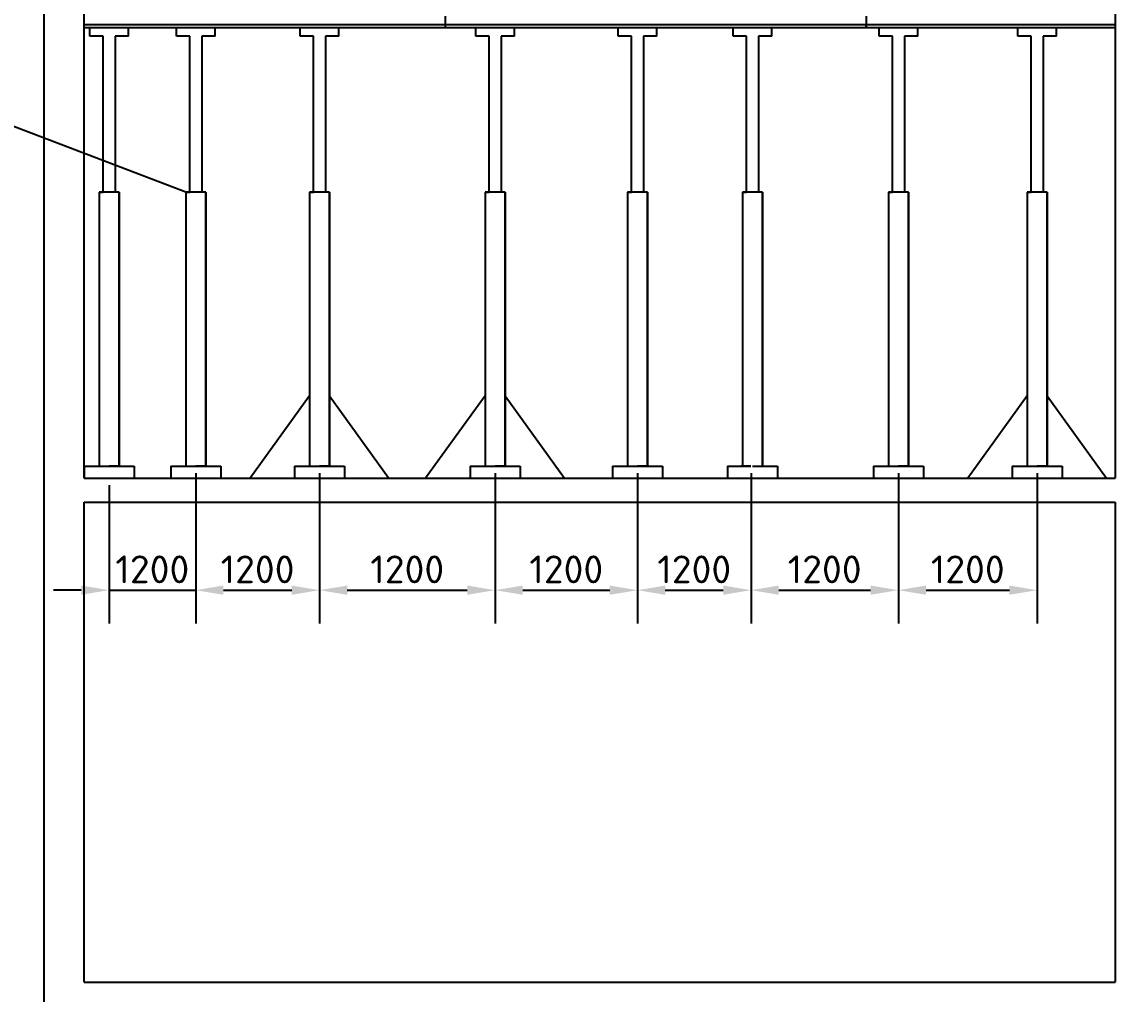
# Model space of a CAD drawing. Header units: millimetres. Extents: x 5763 to 12018931, y 39842 to 3600577.
# Drawn here: x 951961 to 961800, y 758712 to 767462 of the extents above; entities that cross this region are included whole.
import ezdxf

# ---------------------------------------------------------------- set-up
doc = ezdxf.new("R2010")
doc.units = ezdxf.units.MM
doc.styles.add('dim', font='romans.shx')
doc.dimstyles.new('СПДС', dxfattribs={"dimscale": 100, "dimtxt": 2.5, "dimasz": 2.5, "dimexe": 3, "dimexo": 0.625, "dimtad": 1, "dimdec": 0, "dimtxsty": 'dim', "dimcen": 2.5, "dimdle": 2, "dimaunit": 1, "dimadec": 1, "dimazin": 0, "dimtfac": 1, "dimtdec": 0, "dimtix": 1, "dimtmove": 0, "dimatfit": 3, "dimfxl": 3, "dimarcsym": 0})

# ---------------------------------------------------------------- blocks, each defined once
blk = doc.blocks.new('*D456')
at = {"color": 0, "lineweight": -2, "transparency": 16777216}
for p, q in [((952745.4, 763293.3), (952745.4, 762047.4)), ((953525.6, 763293.3), (953525.6, 762047.4)), ((952495.4, 762347.4), (952245.4, 762347.4)), ((952745.4, 762347.4), (953525.6, 762347.4)), ((953775.6, 762347.4), (954025.6, 762347.4))]:
    blk.add_line(p, q, dxfattribs=at)
at = {"color": 0, "transparency": 16777216}
for points in [[(952495.4, 762389.1), (952495.4, 762305.7), (952745.4, 762347.4)], [(953775.6, 762389.1), (953775.6, 762305.7), (953525.6, 762347.4)]]:
    blk.add_solid(points, dxfattribs=at)
at = {"layer": 'Defpoints', "color": 0, "transparency": 16777216}
for p in [(952745.4, 763355.8), (953525.6, 763355.8), (953525.6, 762347.4)]:
    blk.add_point(p, dxfattribs=at)
at = {"color": 0, "transparency": 16777216, "insert": (953135.5, 762534.9), "char_height": 250, "attachment_point": 5, "style": 'dim'}
blk.add_mtext('1200', dxfattribs=at)
blk = doc.blocks.new('*D461')
at = {"color": 0, "lineweight": -2, "transparency": 16777216}
for p, q in [((953525.6, 763401.3), (953525.6, 762047.4)), ((954639.5, 763401.3), (954639.5, 762047.4)), ((953775.6, 762347.4), (954389.5, 762347.4))]:
    blk.add_line(p, q, dxfattribs=at)
at = {"color": 0, "transparency": 16777216}
for points in [[(953775.6, 762389.1), (953775.6, 762305.7), (953525.6, 762347.4)], [(954389.5, 762389.1), (954389.5, 762305.7), (954639.5, 762347.4)]]:
    blk.add_solid(points, dxfattribs=at)
at = {"layer": 'Defpoints', "color": 0, "transparency": 16777216}
for p in [(953525.6, 763463.8), (954639.5, 763463.8), (954639.5, 762347.4)]:
    blk.add_point(p, dxfattribs=at)
at = {"color": 0, "transparency": 16777216, "insert": (954082.5, 762534.9), "char_height": 250, "attachment_point": 5, "style": 'dim'}
blk.add_mtext('1200', dxfattribs=at)
blk = doc.blocks.new('*D462')
at = {"color": 0, "lineweight": -2, "transparency": 16777216}
for p, q in [((956219.8, 763401.3), (956219.8, 762047.4)), ((954639.5, 763293.3), (954639.5, 762047.4)), ((954889.5, 762347.4), (955969.8, 762347.4))]:
    blk.add_line(p, q, dxfattribs=at)
at = {"color": 0, "transparency": 16777216}
for points in [[(954889.5, 762389.1), (954889.5, 762305.7), (954639.5, 762347.4)], [(955969.8, 762389.1), (955969.8, 762305.7), (956219.8, 762347.4)]]:
    blk.add_solid(points, dxfattribs=at)
at = {"layer": 'Defpoints', "color": 0, "transparency": 16777216}
for p in [(956219.8, 763463.8), (954639.5, 763355.8), (956219.8, 762347.4)]:
    blk.add_point(p, dxfattribs=at)
at = {"color": 0, "transparency": 16777216, "insert": (955429.6, 762534.9), "char_height": 250, "attachment_point": 5, "style": 'dim'}
blk.add_mtext('1200', dxfattribs=at)
blk = doc.blocks.new('*D463')
at = {"color": 0, "lineweight": -2, "transparency": 16777216}
for p, q in [((957501.8, 763401.3), (957501.8, 762047.4)), ((958523.3, 763401.3), (958523.3, 762047.4)), ((957751.8, 762347.4), (958273.3, 762347.4))]:
    blk.add_line(p, q, dxfattribs=at)
at = {"color": 0, "transparency": 16777216}
for points in [[(957751.8, 762389.1), (957751.8, 762305.7), (957501.8, 762347.4)], [(958273.3, 762389.1), (958273.3, 762305.7), (958523.3, 762347.4)]]:
    blk.add_solid(points, dxfattribs=at)
at = {"layer": 'Defpoints', "color": 0, "transparency": 16777216}
for p in [(957501.8, 763463.8), (958523.3, 763463.8), (958523.3, 762347.4)]:
    blk.add_point(p, dxfattribs=at)
at = {"color": 0, "transparency": 16777216, "insert": (958012.5, 762534.9), "char_height": 250, "attachment_point": 5, "style": 'dim'}
blk.add_mtext('1200', dxfattribs=at)
blk = doc.blocks.new('*D468')
at = {"color": 0, "lineweight": -2, "transparency": 16777216}
for p, q in [((956219.8, 763401.3), (956219.8, 762047.4)), ((957501.8, 763401.3), (957501.8, 762047.4)), ((956469.8, 762347.4), (957251.8, 762347.4))]:
    blk.add_line(p, q, dxfattribs=at)
at = {"color": 0, "transparency": 16777216}
for points in [[(956469.8, 762389.1), (956469.8, 762305.7), (956219.8, 762347.4)], [(957251.8, 762389.1), (957251.8, 762305.7), (957501.8, 762347.4)]]:
    blk.add_solid(points, dxfattribs=at)
at = {"layer": 'Defpoints', "color": 0, "transparency": 16777216}
for p in [(956219.8, 763463.8), (957501.8, 763463.8), (957501.8, 762347.4)]:
    blk.add_point(p, dxfattribs=at)
at = {"color": 0, "transparency": 16777216, "insert": (956860.8, 762534.9), "char_height": 250, "attachment_point": 5, "style": 'dim'}
blk.add_mtext('1200', dxfattribs=at)
blk = doc.blocks.new('*D469')
at = {"color": 0, "lineweight": -2, "transparency": 16777216}
for p, q in [((959849.3, 763401.3), (959849.3, 762047.4)), ((961098.8, 763401.3), (961098.8, 762047.4)), ((960099.3, 762347.4), (960848.8, 762347.4))]:
    blk.add_line(p, q, dxfattribs=at)
at = {"color": 0, "transparency": 16777216}
for points in [[(960099.3, 762389.1), (960099.3, 762305.7), (959849.3, 762347.4)], [(960848.8, 762389.1), (960848.8, 762305.7), (961098.8, 762347.4)]]:
    blk.add_solid(points, dxfattribs=at)
at = {"layer": 'Defpoints', "color": 0, "transparency": 16777216}
for p in [(959849.3, 763463.8), (961098.8, 763463.8), (961098.8, 762347.4)]:
    blk.add_point(p, dxfattribs=at)
at = {"color": 0, "transparency": 16777216, "insert": (960474, 762534.9), "char_height": 250, "attachment_point": 5, "style": 'dim'}
blk.add_mtext('1200', dxfattribs=at)
blk = doc.blocks.new('*D470')
at = {"color": 0, "lineweight": -2, "transparency": 16777216}
for p, q in [((958523.3, 763401.3), (958523.3, 762047.4)), ((959849.3, 763401.3), (959849.3, 762047.4)), ((958773.3, 762347.4), (959599.3, 762347.4))]:
    blk.add_line(p, q, dxfattribs=at)
at = {"color": 0, "transparency": 16777216}
for points in [[(958773.3, 762389.1), (958773.3, 762305.7), (958523.3, 762347.4)], [(959599.3, 762389.1), (959599.3, 762305.7), (959849.3, 762347.4)]]:
    blk.add_solid(points, dxfattribs=at)
at = {"layer": 'Defpoints', "color": 0, "transparency": 16777216}
for p in [(958523.3, 763463.8), (959849.3, 763463.8), (959849.3, 762347.4)]:
    blk.add_point(p, dxfattribs=at)
at = {"color": 0, "transparency": 16777216, "insert": (959186.3, 762534.9), "char_height": 250, "attachment_point": 5, "style": 'dim'}
blk.add_mtext('1200', dxfattribs=at)

msp = doc.modelspace()

# ---------------------------------------------------------------- linework, layer by layer
for p, q in [((953435.5767, 765929.83633), (947025.86117, 768374.39773)), ((952160.44913, 763355.83633), (952160.44913, 767891.83633)), ((952520.44913, 763355.83633), (952520.44913, 767675.83633)), ((961800.44913, 767605.83633), (961800.44913, 763355.83633)), ((955771.84228, 767512.07373), (955771.84228, 767412.16378)), ((959558.44913, 767512.16378), (959558.44913, 767412.16378)), ((952520.44913, 767437.16378), (955771.84228, 767437.16378)), ((952520.44913, 767412.16378), (959558.44913, 767412.16378)), ((952571.44913, 767333.37222), (952571.44913, 767412.16378)), ((952571.44913, 767412.16378), (952919.44913, 767412.16378)), ((952919.44913, 767333.37222), (952919.44913, 767412.16378)), ((953351.5767, 767333.37222), (953351.5767, 767412.16378)), ((953699.5767, 767333.37222), (953699.5767, 767412.16378)), ((954465.49816, 767333.37222), (954465.49816, 767412.16378)), ((954813.49816, 767333.37222), (954813.49816, 767412.16378)), ((955771.84228, 767437.16378), (959558.44913, 767437.16378)), ((956045.79807, 767333.37222), (956045.79807, 767412.16378)), ((956393.79807, 767333.37222), (956393.79807, 767412.16378)), ((957327.75866, 767333.37222), (957327.75866, 767412.16378)), ((957675.75866, 767333.37222), (957675.75866, 767412.16378)), ((958361.52177, 767333.37222), (958361.52177, 767412.16378)), ((958709.52177, 767333.37222), (958709.52177, 767412.16378)), ((959558.44913, 767412.16378), (959558.44913, 767437.16378)), ((959558.44913, 767437.16378), (961800.44913, 767437.16378)), ((959558.44913, 767437.16378), (960062.44913, 767437.16378)), ((959558.44913, 767412.16378), (961800.44913, 767412.16378)), ((959558.44913, 767412.16378), (960062.44913, 767412.16378)), ((959675.28851, 767333.37222), (959675.28851, 767412.16378)), ((960023.28851, 767333.37222), (960023.28851, 767412.16378)), ((960924.80384, 767333.37222), (960924.80384, 767412.16378)), ((961272.80384, 767333.37222), (961272.80384, 767412.16378)), ((952691.44913, 767333.37222), (952571.44913, 767333.37222)), ((952919.44913, 767333.37222), (952799.44913, 767333.37222)), ((953471.5767, 767333.37222), (953351.5767, 767333.37222)), ((953699.5767, 767333.37222), (953579.5767, 767333.37222)), ((954585.49816, 767333.37222), (954465.49816, 767333.37222)), ((954813.49816, 767333.37222), (954693.49816, 767333.37222)), ((956165.79807, 767333.37222), (956045.79807, 767333.37222)), ((956393.79807, 767333.37222), (956273.79807, 767333.37222)), ((957447.75866, 767333.37222), (957327.75866, 767333.37222)), ((957675.75866, 767333.37222), (957555.75866, 767333.37222)), ((958481.52177, 767333.37222), (958361.52177, 767333.37222)), ((958709.52177, 767333.37222), (958589.52177, 767333.37222)), ((959795.28851, 767333.37222), (959675.28851, 767333.37222)), ((960023.28851, 767333.37222), (959903.28851, 767333.37222)), ((961044.80384, 767333.37222), (960924.80384, 767333.37222)), ((961272.80384, 767333.37222), (961152.80384, 767333.37222)), ((954549.49816, 764096.56978), (954014.57784, 763355.83633)), ((954729.49816, 764096.56978), (955264.41847, 763355.83633)), ((956129.79807, 764096.56978), (955594.87775, 763355.83633)), ((956309.79807, 764096.56978), (956844.71838, 763355.83633)), ((961008.80384, 764096.56978), (960473.88353, 763355.83633)), ((961188.80384, 764096.56978), (961723.72416, 763355.83633)), ((952520.44913, 763463.83633), (952520.44913, 763355.83633)), ((953300.5767, 763463.83633), (953300.5767, 763355.83633)), ((954414.49816, 763463.83633), (954414.49816, 763355.83633)), ((955994.79807, 763463.83633), (955994.79807, 763355.83633)), ((957276.75866, 763463.83633), (957276.75866, 763355.83633)), ((958310.52177, 763463.83633), (958310.52177, 763355.83633)), ((959624.28851, 763463.83633), (959624.28851, 763355.83633)), ((960873.80384, 763463.83633), (960873.80384, 763355.83633)), ((952160.44913, 763139.83633), (952160.44913, 763355.83633)), ((952520.44913, 763355.83633), (959558.44913, 763355.83633)), ((952520.44913, 763355.83633), (952970.44913, 763355.83633)), ((959558.44913, 763355.83633), (961800.44913, 763355.83633)), ((952160.44913, 758819.83633), (952160.44913, 763139.83633)), ((952520.44913, 758819.83633), (952520.44913, 763139.83633)), ((952520.44913, 763139.83633), (961800.44913, 763139.83633)), ((959558.44913, 763139.83633), (961800.44913, 763139.83633)), ((961800.44913, 763139.83633), (961800.44913, 758819.83633)), ((952160.44913, 758603.83633), (952160.44913, 758819.83633)), ((952520.44913, 758819.83633), (961800.44913, 758819.83633)), ((959558.44913, 758819.83633), (961800.44913, 758819.83633))]:
    msp.add_line(p, q)
at = {"color": 0}
for p, q in [((952691.44913, 767023.52529), (952691.44913, 767333.37222)), ((952799.44913, 767333.37222), (952799.44913, 767023.52529)), ((953471.5767, 767023.52529), (953471.5767, 767333.37222)), ((953579.5767, 767333.37222), (953579.5767, 767023.52529)), ((954585.49816, 767023.52529), (954585.49816, 767333.37222)), ((954693.49816, 767333.37222), (954693.49816, 767023.52529)), ((956165.79807, 767023.52529), (956165.79807, 767333.37222)), ((956273.79807, 767333.37222), (956273.79807, 767023.52529)), ((957447.75866, 767023.52529), (957447.75866, 767333.37222)), ((957555.75866, 767333.37222), (957555.75866, 767023.52529)), ((958481.52177, 767023.52529), (958481.52177, 767333.37222)), ((958589.52177, 767333.37222), (958589.52177, 767023.52529)), ((959795.28851, 767023.52529), (959795.28851, 767333.37222)), ((959903.28851, 767333.37222), (959903.28851, 767023.52529)), ((961044.80384, 767023.52529), (961044.80384, 767333.37222)), ((961152.80384, 767333.37222), (961152.80384, 767023.52529)), ((952691.44913, 765929.83633), (952691.44913, 767023.52529)), ((952799.44913, 767023.52529), (952799.44913, 765929.83633)), ((953471.5767, 765929.83633), (953471.5767, 767023.52529)), ((953579.5767, 767023.52529), (953579.5767, 765929.83633)), ((954585.49816, 765929.83633), (954585.49816, 767023.52529)), ((954693.49816, 767023.52529), (954693.49816, 765929.83633)), ((956165.79807, 765929.83633), (956165.79807, 767023.52529)), ((956273.79807, 767023.52529), (956273.79807, 765929.83633)), ((957447.75866, 765929.83633), (957447.75866, 767023.52529)), ((957555.75866, 767023.52529), (957555.75866, 765929.83633)), ((958481.52177, 765929.83633), (958481.52177, 767023.52529)), ((958589.52177, 767023.52529), (958589.52177, 765929.83633)), ((959795.28851, 765929.83633), (959795.28851, 767023.52529)), ((959903.28851, 767023.52529), (959903.28851, 765929.83633)), ((961044.80384, 765929.83633), (961044.80384, 767023.52529)), ((961152.80384, 767023.52529), (961152.80384, 765929.83633)), ((952835.44913, 765929.83633), (952655.44913, 765929.83633)), ((952655.44913, 765929.83633), (952655.44913, 763463.83633)), ((952655.44913, 765929.83633), (952691.44913, 765929.83633)), ((952835.44913, 765929.83633), (952835.44913, 763463.83633)), ((952835.44913, 763463.83633), (952835.44913, 765929.83633)), ((953615.5767, 765929.83633), (953435.5767, 765929.83633)), ((953435.5767, 765929.83633), (953435.5767, 763463.83633)), ((953435.5767, 765929.83633), (953471.5767, 765929.83633)), ((953615.5767, 765929.83633), (953615.5767, 763463.83633)), ((953615.5767, 763463.83633), (953615.5767, 765929.83633)), ((954729.49816, 765929.83633), (954549.49816, 765929.83633)), ((954549.49816, 765929.83633), (954549.49816, 763463.83633)), ((954549.49816, 765929.83633), (954585.49816, 765929.83633)), ((954729.49816, 765929.83633), (954729.49816, 763463.83633)), ((954729.49816, 763463.83633), (954729.49816, 765929.83633)), ((956309.79807, 765929.83633), (956129.79807, 765929.83633)), ((956129.79807, 765929.83633), (956129.79807, 763463.83633)), ((956129.79807, 765929.83633), (956165.79807, 765929.83633)), ((956309.79807, 765929.83633), (956309.79807, 763463.83633)), ((956309.79807, 763463.83633), (956309.79807, 765929.83633)), ((957591.75866, 765929.83633), (957411.75866, 765929.83633)), ((957411.75866, 765929.83633), (957411.75866, 763463.83633)), ((957411.75866, 765929.83633), (957447.75866, 765929.83633)), ((957591.75866, 765929.83633), (957591.75866, 763463.83633)), ((957591.75866, 763463.83633), (957591.75866, 765929.83633)), ((958625.52177, 765929.83633), (958445.52177, 765929.83633)), ((958445.52177, 765929.83633), (958445.52177, 763463.83633)), ((958445.52177, 765929.83633), (958481.52177, 765929.83633)), ((958625.52177, 765929.83633), (958625.52177, 763463.83633)), ((958625.52177, 763463.83633), (958625.52177, 765929.83633)), ((959939.28851, 765929.83633), (959759.28851, 765929.83633)), ((959759.28851, 765929.83633), (959759.28851, 763463.83633)), ((959759.28851, 765929.83633), (959795.28851, 765929.83633)), ((959939.28851, 765929.83633), (959939.28851, 763463.83633)), ((959939.28851, 763463.83633), (959939.28851, 765929.83633)), ((961188.80384, 765929.83633), (961008.80384, 765929.83633)), ((961008.80384, 765929.83633), (961008.80384, 763463.83633)), ((961008.80384, 765929.83633), (961044.80384, 765929.83633)), ((961188.80384, 765929.83633), (961188.80384, 763463.83633)), ((961188.80384, 763463.83633), (961188.80384, 765929.83633)), ((952520.44913, 763355.83633), (952520.44913, 763463.83633)), ((952520.44913, 763463.83633), (952655.44913, 763463.83633)), ((952655.44913, 763463.83633), (952835.44913, 763463.83633)), ((952655.44913, 763463.83633), (952745.44913, 763463.83633)), ((952835.44913, 763463.83633), (952745.44913, 763463.83633)), ((952745.44913, 763463.83633), (952970.44913, 763463.83633)), ((952970.44913, 763463.83633), (952970.44913, 763355.83633)), ((953300.5767, 763463.83633), (953435.5767, 763463.83633)), ((953435.5767, 763463.83633), (953615.5767, 763463.83633)), ((953435.5767, 763463.83633), (953525.5767, 763463.83633)), ((953615.5767, 763463.83633), (953525.5767, 763463.83633)), ((953525.5767, 763463.83633), (953750.5767, 763463.83633)), ((953750.5767, 763463.83633), (953750.5767, 763355.83633)), ((954414.49816, 763463.83633), (954549.49816, 763463.83633)), ((954549.49816, 763463.83633), (954729.49816, 763463.83633)), ((954549.49816, 763463.83633), (954639.49816, 763463.83633)), ((954729.49816, 763463.83633), (954639.49816, 763463.83633)), ((954639.49816, 763463.83633), (954864.49816, 763463.83633)), ((954864.49816, 763463.83633), (954864.49816, 763355.83633)), ((955994.79807, 763463.83633), (956129.79807, 763463.83633)), ((956129.79807, 763463.83633), (956309.79807, 763463.83633)), ((956129.79807, 763463.83633), (956219.79807, 763463.83633)), ((956309.79807, 763463.83633), (956219.79807, 763463.83633)), ((956219.79807, 763463.83633), (956444.79807, 763463.83633)), ((956444.79807, 763463.83633), (956444.79807, 763355.83633)), ((957276.75866, 763463.83633), (957411.75866, 763463.83633)), ((957411.75866, 763463.83633), (957591.75866, 763463.83633)), ((957411.75866, 763463.83633), (957501.75866, 763463.83633)), ((957591.75866, 763463.83633), (957501.75866, 763463.83633)), ((957501.75866, 763463.83633), (957726.75866, 763463.83633)), ((957726.75866, 763463.83633), (957726.75866, 763355.83633)), ((958310.52177, 763463.83633), (958445.52177, 763463.83633)), ((958343.28452, 763463.83633), (958523.28452, 763463.83633)), ((958343.28452, 763463.83633), (958433.28452, 763463.83633)), ((958523.28452, 763463.83633), (958433.28452, 763463.83633)), ((958535.52177, 763463.83633), (958760.52177, 763463.83633)), ((958760.52177, 763463.83633), (958760.52177, 763355.83633)), ((959624.28851, 763463.83633), (959759.28851, 763463.83633)), ((959759.28851, 763463.83633), (959939.28851, 763463.83633)), ((959939.28851, 763463.83633), (959849.28851, 763463.83633)), ((959849.28851, 763463.83633), (960074.28851, 763463.83633)), ((959975.49261, 763463.83633), (960065.49261, 763463.83633)), ((960074.28851, 763463.83633), (960074.28851, 763355.83633)), ((960873.80384, 763463.83633), (961008.80384, 763463.83633)), ((961008.80384, 763463.83633), (961188.80384, 763463.83633)), ((961008.80384, 763463.83633), (961098.80384, 763463.83633)), ((961188.80384, 763463.83633), (961098.80384, 763463.83633)), ((961098.80384, 763463.83633), (961323.80384, 763463.83633)), ((961323.80384, 763463.83633), (961323.80384, 763355.83633))]:
    msp.add_line(p, q, dxfattribs=at)

# ---------------------------------------------------------------- dimensions: what is measured, and where the dimension line sits
for base, p1, p2, picture, middle in [((954639.49816, 762347.38901), (953525.5767, 763463.83633), (954639.49816, 763463.83633), '*D461', (954082.53743, 762534.88901)), ((956219.79807, 762347.38901), (954639.49816, 763355.83633), (956219.79807, 763463.83633), '*D462', (955429.64811, 762534.88901)), ((957501.75866, 762347.38901), (956219.79807, 763463.83633), (957501.75866, 763463.83633), '*D468', (956860.77836, 762534.88901)), ((958523.28452, 762347.38901), (957501.75866, 763463.83633), (958523.28452, 763463.83633), '*D463', (958012.52159, 762534.88901)), ((959849.28851, 762347.38901), (958523.28452, 763463.83633), (959849.28851, 763463.83633), '*D470', (959186.28652, 762534.88901)), ((961098.80384, 762347.38901), (959849.28851, 763463.83633), (961098.80384, 763463.83633), '*D469', (960474.04618, 762534.88901)), ((953525.5767, 762347.38901), (952745.44913, 763355.83633), (953525.5767, 763355.83633), '*D456', (953135.51291, 762534.88901))]:
    dim = msp.add_linear_dim(base=base, p1=p1, p2=p2, text='1200', dimstyle='СПДС')
    dim.commit()
    dim.dimension.update_dxf_attribs({"geometry": picture, "text_midpoint": middle})

doc.saveas('drawing.dxf')
